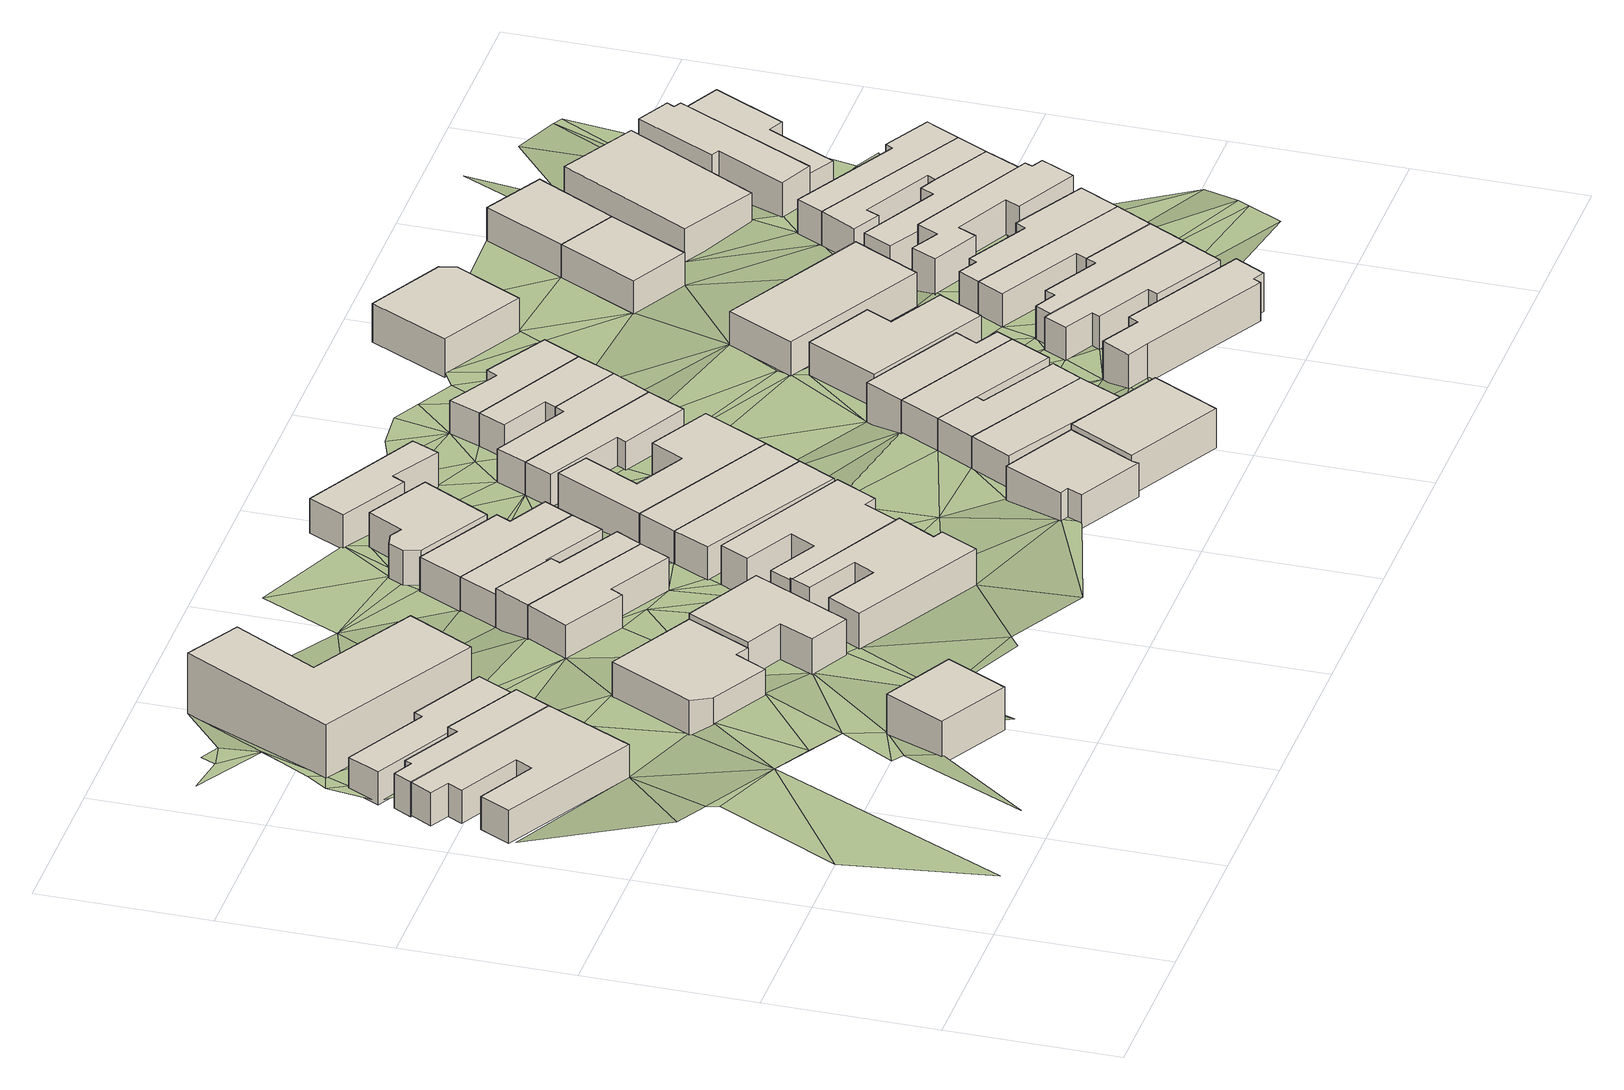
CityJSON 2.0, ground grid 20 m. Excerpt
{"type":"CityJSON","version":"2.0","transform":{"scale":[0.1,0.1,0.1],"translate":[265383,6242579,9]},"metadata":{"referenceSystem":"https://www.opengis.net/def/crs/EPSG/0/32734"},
"CityObjects":{
"building1":{"type":"Building","attributes":{"address":"30 Coleridge Road Salt River Cape Town","building":"house","building:levels":1,"building_height":4.1,"roof_height":16.08,"ground_height":11.98,"plus_code":"4FRW3F96+PQW"},"geometry":[{"type":"Solid","lod":"1","boundaries":[[[[0,1,2,3]],[[1,4,5,2]],[[4,6,7,5]],[[6,8,9,7]],[[8,10,11,9]],[[10,12,13,11]],[[12,14,15,13]],[[14,16,17,15]],[[16,18,19,17]],[[18,0,3,19]],[[3,2,5,7,9,11,13,15,17,19]],[[18,16,14,12,10,8,6,4,1,0]]]]}]},
"building2":{"type":"Building","attributes":{"address":"28 Salt River Cape Town","building":"house","building:levels":1,"building_height":4.1,"roof_height":16.08,"ground_height":11.98,"plus_code":"4FRW3F96+QQ8"},"geometry":[{"type":"Solid","lod":"1","boundaries":[[[[20,21,22,23]],[[21,24,25,22]],[[24,26,27,25]],[[26,28,29,27]],[[28,30,31,29]],[[30,32,2,31]],[[32,33,3,2]],[[33,20,23,3]],[[23,22,25,27,29,31,2,3]],[[33,32,30,28,26,24,21,20]]]]}]},
"building3":{"type":"Building","attributes":{"address":"26 Coleridge Road Salt River Cape Town","building":"house","building:levels":1,"building_height":4.1,"roof_height":15.37,"ground_height":11.27,"plus_code":"4FRW3F96+QQQ"},"geometry":[{"type":"Solid","lod":"1","boundaries":[[[[34,35,36,37]],[[35,38,39,36]],[[38,40,41,39]],[[40,42,43,41]],[[42,44,45,43]],[[44,46,47,45]],[[46,34,37,47]],[[37,36,39,41,43,45,47]],[[46,44,42,40,38,35,34]]]]}]},
"building4":{"type":"Building","attributes":{"address":"Pope Street Salt River Cape Town","building":"house","building:levels":1,"building_height":4.1,"roof_height":17.89,"ground_height":13.79,"plus_code":"4FRW3F96+JV2"},"geometry":[{"type":"Solid","lod":"1","boundaries":[[[[48,49,50,51]],[[49,52,53,50]],[[52,54,55,53]],[[54,48,51,55]],[[51,50,53,55]],[[54,52,49,48]]]]}]},
"building5":{"type":"Building","attributes":{"address":"Coleridge Road Salt River Cape Town","building":"apartments","building:levels":2,"building:flats":"8","building_height":6.9,"roof_height":18.17,"ground_height":11.27,"plus_code":"4FRW3F96+RQQ"},"geometry":[{"type":"Solid","lod":"1","boundaries":[[[[56,57,58,59]],[[57,60,61,58]],[[60,62,63,61]],[[62,64,65,63]],[[64,66,67,65]],[[66,56,59,67]],[[59,58,61,63,65,67]],[[66,64,62,60,57,56]]]]}]},
"building6":{"type":"Building","attributes":{"address":"5 Pope Street Salt River Cape Town","building":"house","building:levels":1,"building_height":4.1,"roof_height":16.08,"ground_height":11.98,"plus_code":"4FRW3F96+PV3"},"geometry":[{"type":"Solid","lod":"1","boundaries":[[[[68,69,70,71]],[[69,72,73,70]],[[72,74,75,73]],[[74,76,77,75]],[[76,78,79,77]],[[78,80,81,79]],[[80,68,71,81]],[[71,70,73,75,77,79,81]],[[80,78,76,74,72,69,68]]]]}]},
"building7":{"type":"Building","attributes":{"address":"5A Pope Street Salt River Cape Town","building":"house","building:levels":1,"building_height":4.1,"roof_height":16.75,"ground_height":12.65,"plus_code":"4FRW3F96+MWF"},"geometry":[{"type":"Solid","lod":"1","boundaries":[[[[68,80,82,83]],[[80,84,85,82]],[[84,86,87,85]],[[86,88,89,87]],[[88,90,91,89]],[[90,68,83,91]],[[83,82,85,87,89,91]],[[90,88,86,84,80,68]]]]}]},
"building8":{"type":"Building","attributes":{"address":"31 Coleridge Road Salt River Cape Town","building":"house","building:levels":1,"building_height":4.1,"roof_height":15.62,"ground_height":11.52,"plus_code":"4FRW3F96+QW3"},"geometry":[{"type":"Solid","lod":"1","boundaries":[[[[92,93,94,95]],[[93,96,97,94]],[[96,98,99,97]],[[98,100,101,99]],[[100,102,103,101]],[[102,92,95,103]],[[95,94,97,99,101,103]],[[102,100,98,96,93,92]]]]}]},
"building9":{"type":"Building","attributes":{"address":"40 Cecil Road Salt River Cape Town","building":"house","building:levels":1,"building_height":4.1,"roof_height":16.75,"ground_height":12.65,"plus_code":"4FRW3F96+JXV"},"geometry":[{"type":"Solid","lod":"1","boundaries":[[[[104,105,106,107]],[[105,108,109,106]],[[108,110,111,109]],[[110,112,113,111]],[[112,114,115,113]],[[114,116,117,115]],[[116,118,119,117]],[[118,120,121,119]],[[120,122,123,121]],[[122,124,125,123]],[[124,104,107,125]],[[107,106,109,111,113,115,117,119,121,123,125]],[[124,122,120,118,116,114,112,110,108,105,104]]]]}]},
"building10":{"type":"Building","attributes":{"address":"29 Coleridge Road Salt River Cape Town","building":"house","building:levels":1,"building_height":4.1,"roof_height":15.62,"ground_height":11.52,"plus_code":"4FRW3F96+QW9"},"geometry":[{"type":"Solid","lod":"1","boundaries":[[[[126,127,103,95]],[[127,128,129,103]],[[128,130,131,129]],[[130,132,133,131]],[[132,134,135,133]],[[134,126,95,135]],[[95,103,129,131,133,135]],[[134,132,130,128,127,126]]]]}]},
"building11":{"type":"Building","attributes":{"address":"27 Coleridge Road Salt River Cape Town","building":"house","building:levels":1,"building_height":4.1,"roof_height":14.83,"ground_height":10.73,"plus_code":"4FRW3F96+QWQ"},"geometry":[{"type":"Solid","lod":"1","boundaries":[[[[134,132,136,137]],[[132,138,139,136]],[[138,140,141,139]],[[140,142,143,141]],[[142,144,145,143]],[[144,134,137,145]],[[137,136,139,141,143,145]],[[144,142,140,138,132,134]]]]}]},
"building12":{"type":"Building","attributes":{"address":"38 Cecil Road Salt River Cape Town","building":"house","building:levels":1,"building_height":4.1,"roof_height":16.42,"ground_height":12.32,"plus_code":"4FRW3F97+M2J"},"geometry":[{"type":"Solid","lod":"1","boundaries":[[[[146,147,148,149]],[[147,150,151,148]],[[150,152,153,151]],[[152,154,155,153]],[[154,156,157,155]],[[156,158,159,157]],[[158,160,161,159]],[[160,162,163,161]],[[162,164,165,163]],[[164,146,149,165]],[[149,148,151,153,155,157,159,161,163,165]],[[164,162,160,158,156,154,152,150,147,146]]]]}]},
"building13":{"type":"Building","attributes":{"address":"25 Coleridge Road Salt River Cape Town","building":"house","building:levels":1,"building_height":4.1,"roof_height":14.83,"ground_height":10.73,"plus_code":"4FRW3F96+RX2"},"geometry":[{"type":"Solid","lod":"1","boundaries":[[[[166,167,143,145]],[[167,168,169,143]],[[168,170,171,169]],[[170,172,173,171]],[[172,174,175,173]],[[174,166,145,175]],[[145,143,169,171,173,175]],[[174,172,170,168,167,166]]]]}]},
"building14":{"type":"Building","attributes":{"address":"23 Coleridge Road Salt River Cape Town","building":"house","building:levels":1,"building_height":4.1,"roof_height":14.83,"ground_height":10.73,"plus_code":"4FRW3F96+RXC"},"geometry":[{"type":"Solid","lod":"1","boundaries":[[[[176,177,178,179]],[[177,180,181,178]],[[180,182,183,181]],[[182,184,185,183]],[[184,186,187,185]],[[186,188,189,187]],[[188,190,191,189]],[[190,176,179,191]],[[179,178,181,183,185,187,189,191]],[[190,188,186,184,182,180,177,176]]]]}]},
"building15":{"type":"Building","attributes":{"address":"36 Cecil Road Salt River Cape Town","building":"house","building:levels":1,"building_height":4.1,"roof_height":15.41,"ground_height":11.31,"plus_code":"4FRW3F97+P22"},"geometry":[{"type":"Solid","lod":"1","boundaries":[[[[192,193,194,195]],[[193,196,197,194]],[[196,198,199,197]],[[198,192,195,199]],[[195,194,197,199]],[[198,196,193,192]]]]}]},
"building16":{"type":"Building","attributes":{"address":"34 Cecil Road Salt River Cape Town","building":"house","building:levels":1,"building_height":4.1,"roof_height":15.41,"ground_height":11.31,"plus_code":"4FRW3F97+P2F"},"geometry":[{"type":"Solid","lod":"1","boundaries":[[[[192,200,201,195]],[[200,202,203,201]],[[202,193,194,203]],[[193,192,195,194]],[[195,201,203,194]],[[193,202,200,192]]]]}]},
"building17":{"type":"Building","attributes":{"address":"7 Pope Street Salt River Cape Town","building":"house","building:levels":1,"building_height":4.1,"roof_height":16.42,"ground_height":12.32,"plus_code":"4FRW3F97+J34"},"geometry":[{"type":"Solid","lod":"1","boundaries":[[[[204,205,206,207]],[[205,208,209,206]],[[208,210,211,209]],[[210,212,213,211]],[[212,214,215,213]],[[214,216,217,215]],[[216,204,207,217]],[[207,206,209,211,213,215,217]],[[216,214,212,210,208,205,204]]]]}]},
"building18":{"type":"Building","attributes":{"address":"21 Coleridge Road Salt River Cape Town","building":"house","building:levels":1,"building_height":4.1,"roof_height":14.64,"ground_height":10.54,"plus_code":"4FRW3F96+VX5"},"geometry":[{"type":"Solid","lod":"1","boundaries":[[[[218,219,220,221]],[[219,222,223,220]],[[222,224,225,223]],[[224,226,227,225]],[[226,228,229,227]],[[228,218,221,229]],[[221,220,223,225,227,229]],[[228,226,224,222,219,218]]]]}]},
"building19":{"type":"Building","attributes":{"address":"32 Cecil Road Salt River Cape Town","building":"house","building:levels":1,"building_height":4.1,"roof_height":15.41,"ground_height":11.31,"plus_code":"4FRW3F97+Q22"},"geometry":[{"type":"Solid","lod":"1","boundaries":[[[[230,231,232,201]],[[231,233,234,232]],[[233,235,236,234]],[[235,237,238,236]],[[237,239,240,238]],[[239,241,242,240]],[[241,243,203,242]],[[243,230,201,203]],[[201,232,234,236,238,240,242,203]],[[243,241,239,237,235,233,231,230]]]]}]},
"building20":{"type":"Building","attributes":{"address":"Pope Street Salt River Cape Town","building":"house","building:levels":1,"building_height":4.1,"roof_height":17.09,"ground_height":12.99,"plus_code":"4FRW3F97+H4F"},"geometry":[{"type":"Solid","lod":"1","boundaries":[[[[205,204,244,245]],[[204,246,247,244]],[[246,248,249,247]],[[248,205,245,249]],[[245,244,247,249]],[[248,246,204,205]]]]}]},
"building21":{"type":"Building","attributes":{"address":"30 Cecil Road Salt River Cape Town","building":"house","building:levels":1,"building_height":4.1,"roof_height":14.64,"ground_height":10.54,"plus_code":"4FRW3F97+Q3J"},"geometry":[{"type":"Solid","lod":"1","boundaries":[[[[250,251,252,253]],[[251,254,255,252]],[[254,256,257,255]],[[256,258,259,257]],[[258,260,261,259]],[[260,250,253,261]],[[253,252,255,257,259,261]],[[260,258,256,254,251,250]]]]}]},
"building22":{"type":"Building","attributes":{"address":"Cecil Road Salt River Cape Town","building":"house","building:levels":1,"building_height":4.1,"roof_height":16.25,"ground_height":12.15,"plus_code":"4FRW3F97+J46"},"geometry":[{"type":"Solid","lod":"1","boundaries":[[[[262,263,264,265]],[[263,266,267,264]],[[266,268,269,267]],[[268,262,265,269]],[[265,264,267,269]],[[268,266,263,262]]]]}]},
"building23":{"type":"Building","attributes":{"address":"28 Cecil Road Salt River Cape Town","building":"house","building:levels":1,"building_height":4.1,"roof_height":14.64,"ground_height":10.54,"plus_code":"4FRW3F97+Q3V"},"geometry":[{"type":"Solid","lod":"1","boundaries":[[[[270,271,272,273]],[[271,274,275,272]],[[274,250,253,275]],[[250,260,261,253]],[[260,276,277,261]],[[276,270,273,277]],[[273,272,275,253,261,277]],[[276,260,250,274,271,270]]]]}]},
"building24":{"type":"Building","attributes":{"address":"Cecil Road Salt River Cape Town","building":"house","building:levels":1,"building_height":4.1,"roof_height":16.25,"ground_height":12.15,"plus_code":"4FRW3F97+J4M"},"geometry":[{"type":"Solid","lod":"1","boundaries":[[[[262,268,269,265]],[[268,278,279,269]],[[278,280,281,279]],[[280,282,283,281]],[[282,284,285,283]],[[284,262,265,285]],[[265,269,279,281,283,285]],[[284,282,280,278,268,262]]]]}]},
"building25":{"type":"Building","attributes":{"address":"Cecil Road Salt River Cape Town","building":"house","building:levels":1,"building_height":4.1,"roof_height":16.25,"ground_height":12.15,"plus_code":"4FRW3F97+M44"},"geometry":[{"type":"Solid","lod":"1","boundaries":[[[[286,284,285,287]],[[284,282,283,285]],[[282,288,289,283]],[[288,290,291,289]],[[290,286,287,291]],[[287,285,283,289,291]],[[290,288,282,284,286]]]]}]},
"building26":{"type":"Building","attributes":{"address":"26 Cecil Road Salt River Cape Town","building":"house","building:levels":1,"building_height":4.1,"roof_height":14.64,"ground_height":10.54,"plus_code":"4FRW3F97+R38"},"geometry":[{"type":"Solid","lod":"1","boundaries":[[[[292,293,294,295]],[[293,296,297,294]],[[296,298,299,297]],[[298,270,273,299]],[[270,276,277,273]],[[276,292,295,277]],[[295,294,297,299,273,277]],[[276,270,298,296,293,292]]]]}]},
"building27":{"type":"Building","attributes":{"address":"Cecil Road Salt River Cape Town","building":"house","building:levels":1,"building_height":4.1,"roof_height":16.25,"ground_height":12.15,"plus_code":"4FRW3F97+M49"},"geometry":[{"type":"Solid","lod":"1","boundaries":[[[[300,301,291,287]],[[301,302,303,291]],[[302,304,305,303]],[[304,306,307,305]],[[306,308,309,307]],[[308,300,287,309]],[[287,291,303,305,307,309]],[[308,306,304,302,301,300]]]]}]},
"building28":{"type":"Building","attributes":{"address":"24 Cecil Road Salt River Cape Town","building":"house","building:levels":1,"building_height":4.1,"roof_height":14.64,"ground_height":10.54,"plus_code":"4FRW3F97+R3H"},"geometry":[{"type":"Solid","lod":"1","boundaries":[[[[292,310,311,295]],[[310,312,313,311]],[[312,314,315,313]],[[314,316,317,315]],[[316,293,294,317]],[[293,292,295,294]],[[295,311,313,315,317,294]],[[293,316,314,312,310,292]]]]}]},
"building29":{"type":"Building","attributes":{"address":"Cecil Road Salt River Cape Town","building":"house","building:levels":1,"building_height":4.1,"roof_height":15.38,"ground_height":11.28,"plus_code":"4FRW3F97+M5R"},"geometry":[{"type":"Solid","lod":"1","boundaries":[[[[318,319,320,321]],[[319,322,323,320]],[[322,324,325,323]],[[324,326,327,325]],[[326,328,329,327]],[[328,318,321,329]],[[321,320,323,325,327,329]],[[328,326,324,322,319,318]]]]}]},
"building30":{"type":"Building","attributes":{"address":"56 Fenton Road Salt River Cape Town","building":"house","building:levels":1,"building_height":4.1,"roof_height":17.05,"ground_height":12.95,"plus_code":"4FRW3F97+H6M"},"geometry":[{"type":"Solid","lod":"1","boundaries":[[[[330,331,332,333]],[[331,334,335,332]],[[334,336,337,335]],[[336,338,339,337]],[[338,340,341,339]],[[340,342,343,341]],[[342,344,345,343]],[[344,346,347,345]],[[346,330,333,347]],[[333,332,335,337,339,341,343,345,347]],[[346,344,342,340,338,336,334,331,330]]]]}]},
"building31":{"type":"Building","attributes":{"address":"54 Fenton Road Salt River Cape Town","building":"house","building:levels":1,"building_height":4.1,"roof_height":16.2,"ground_height":12.1,"plus_code":"4FRW3F97+J64"},"geometry":[{"type":"Solid","lod":"1","boundaries":[[[[348,349,350,351]],[[349,352,353,350]],[[352,354,355,353]],[[354,356,357,355]],[[356,358,359,357]],[[358,360,361,359]],[[360,362,363,361]],[[362,364,365,363]],[[364,348,351,365]],[[351,350,353,355,357,359,361,363,365]],[[364,362,360,358,356,354,352,349,348]]]]}]},
"building32":{"type":"Building","attributes":{"address":"34 Tennyson Street Salt River Cape Town","building":"house","building:levels":1,"building_height":4.1,"roof_height":14.58,"ground_height":10.48,"plus_code":"4FRW3F97+V45"},"geometry":[{"type":"Solid","lod":"1","boundaries":[[[[366,367,368,369]],[[367,370,371,368]],[[370,372,373,371]],[[372,374,375,373]],[[374,366,369,375]],[[369,368,371,373,375]],[[374,372,370,367,366]]]]}]},
"building33":{"type":"Building","attributes":{"address":"41 Cecil Road Salt River Cape Town","building":"house","building:levels":1,"building_height":4.1,"roof_height":15.38,"ground_height":11.28,"plus_code":"4FRW3F97+P5H"},"geometry":[{"type":"Solid","lod":"1","boundaries":[[[[376,377,378,379]],[[377,380,381,378]],[[380,382,383,381]],[[382,376,379,383]],[[379,378,381,383]],[[382,380,377,376]]]]}]},
"building34":{"type":"Building","attributes":{"address":"52 Fenton Road Salt River Cape Town","building":"house","building:levels":1,"building_height":4.1,"roof_height":16.2,"ground_height":12.1,"plus_code":"4FRW3F97+J69"},"geometry":[{"type":"Solid","lod":"1","boundaries":[[[[348,384,385,351]],[[384,386,387,385]],[[386,388,389,387]],[[388,390,391,389]],[[390,392,393,391]],[[392,394,395,393]],[[394,349,350,395]],[[349,348,351,350]],[[351,385,387,389,391,393,395,350]],[[349,394,392,390,388,386,384,348]]]]}]},
"building35":{"type":"Building","attributes":{"address":"50 Fenton Road Salt River Cape Town","building":"house","building:levels":1,"building_height":4.1,"roof_height":16.2,"ground_height":12.1,"plus_code":"4FRW3F97+J6X"},"geometry":[{"type":"Solid","lod":"1","boundaries":[[[[384,396,397,385]],[[396,398,399,397]],[[398,400,401,399]],[[400,402,403,401]],[[402,386,387,403]],[[386,384,385,387]],[[385,397,399,401,403,387]],[[386,402,400,398,396,384]]]]}]},
"building36":{"type":"Building","attributes":{"address":"48 Fenton Road Salt River Cape Town","building":"house","building:levels":1,"building_height":4.1,"roof_height":16.2,"ground_height":12.1,"plus_code":"4FRW3F97+M73"},"geometry":[{"type":"Solid","lod":"1","boundaries":[[[[396,404,405,397]],[[404,406,407,405]],[[406,408,409,407]],[[408,410,411,409]],[[410,412,413,411]],[[412,414,415,413]],[[414,398,399,415]],[[398,396,397,399]],[[397,405,407,409,411,413,415,399]],[[398,414,412,410,408,406,404,396]]]]}]},
"building37":{"type":"Building","attributes":{"address":"35 Cecil Road Salt River Cape Town","building":"house","building:levels":1,"building_height":4.1,"roof_height":14.51,"ground_height":10.41,"plus_code":"4FRW3F97+R63"},"geometry":[{"type":"Solid","lod":"1","boundaries":[[[[416,417,418,419]],[[417,420,421,418]],[[420,422,423,421]],[[422,416,419,423]],[[419,418,421,423]],[[422,420,417,416]]]]}]},
"building38":{"type":"Building","attributes":{"address":"46 Fenton Road Salt River Cape Town","building":"house","building:levels":1,"building_height":4.1,"roof_height":16.2,"ground_height":12.1,"plus_code":"4FRW3F97+M8C"},"geometry":[{"type":"Solid","lod":"1","boundaries":[[[[424,425,426,427]],[[425,428,429,426]],[[428,430,431,429]],[[430,432,433,431]],[[432,434,435,433]],[[434,436,437,435]],[[436,438,439,437]],[[438,440,441,439]],[[440,442,443,441]],[[442,444,445,443]],[[444,446,447,445]],[[446,424,427,447]],[[427,426,429,431,433,435,437,439,441,443,445,447]],[[446,444,442,440,438,436,434,432,430,428,425,424]]]]}]},
"building39":{"type":"Building","attributes":{"address":"33 Cecil Road Salt River Cape Town","building":"house","building:levels":1,"building_height":4.1,"roof_height":14.51,"ground_height":10.41,"plus_code":"4FRW3F97+R6Q"},"geometry":[{"type":"Solid","lod":"1","boundaries":[[[[416,422,423,419]],[[422,448,449,423]],[[448,450,451,449]],[[450,416,419,451]],[[419,423,449,451]],[[450,448,422,416]]]]}]},
"building40":{"type":"Building","attributes":{"address":"44 Fenton Road Salt River Cape Town","building":"house","building:levels":1,"building_height":4.1,"roof_height":15.29,"ground_height":11.19,"plus_code":"4FRW3F97+M7X"},"geometry":[{"type":"Solid","lod":"1","boundaries":[[[[452,453,454,455]],[[453,456,457,454]],[[456,458,459,457]],[[458,460,461,459]],[[460,462,463,461]],[[462,464,465,463]],[[464,466,467,465]],[[466,452,455,467]],[[455,454,457,459,461,463,465,467]],[[466,464,462,460,458,456,453,452]]]]}]},
"building41":{"type":"Building","attributes":{"address":"42 Fenton Road Salt River Cape Town","building":"house","building:levels":1,"building_height":4.1,"roof_height":15.29,"ground_height":11.19,"plus_code":"4FRW3F97+P86"},"geometry":[{"type":"Solid","lod":"1","boundaries":[[[[468,469,470,471]],[[469,472,473,470]],[[472,474,475,473]],[[474,476,477,475]],[[476,478,479,477]],[[478,453,454,479]],[[453,452,455,454]],[[452,468,471,455]],[[471,470,473,475,477,479,454,455]],[[452,453,478,476,474,472,469,468]]]]}]},
"building42":{"type":"Building","attributes":{"address":"40 Tennyson Street Salt River Cape Town","building":"house","building:levels":1,"building_height":4.1,"roof_height":14.51,"ground_height":10.41,"plus_code":"4FRW3F97+R74"},"geometry":[{"type":"Solid","lod":"1","boundaries":[[[[480,481,482,483]],[[481,484,485,482]],[[484,486,487,485]],[[486,480,483,487]],[[483,482,485,487]],[[486,484,481,480]]]]}]},
"building43":{"type":"Building","attributes":{"address":"40 Fenton Road Salt River Cape Town","building":"house","building:levels":1,"building_height":4.1,"roof_height":15.29,"ground_height":11.19,"plus_code":"4FRW3F97+P8C"},"geometry":[{"type":"Solid","lod":"1","boundaries":[[[[469,468,471,470]],[[468,488,489,471]],[[488,490,491,489]],[[490,492,493,491]],[[492,494,495,493]],[[494,469,470,495]],[[470,471,489,491,493,495]],[[494,492,490,488,468,469]]]]}]},
"building44":{"type":"Building","attributes":{"address":"42 Tennyson Street Salt River Cape Town","building":"house","building:levels":1,"building_height":4.1,"roof_height":15.29,"ground_height":11.19,"plus_code":"4FRW3F97+Q8C"},"geometry":[{"type":"Solid","lod":"1","boundaries":[[[[496,497,498,499]],[[497,500,501,498]],[[500,502,503,501]],[[502,504,505,503]],[[504,506,507,505]],[[506,508,509,507]],[[508,510,511,509]],[[510,496,499,511]],[[499,498,501,503,505,507,509,511]],[[510,508,506,504,502,500,497,496]]]]}]},
"building45":{"type":"Building","attributes":{"address":"44 Tennyson Street Salt River Cape Town","building":"house","building:levels":1,"building_height":4.1,"roof_height":14.37,"ground_height":10.27,"plus_code":"4FRW3F97+Q8Q"},"geometry":[{"type":"Solid","lod":"1","boundaries":[[[[496,510,512,513]],[[510,514,515,512]],[[514,516,517,515]],[[516,518,519,517]],[[518,520,521,519]],[[520,496,513,521]],[[513,512,515,517,519,521]],[[520,518,516,514,510,496]]]]}]},
"terrain1":{"type":"TINRelief","geometry":[{"type":"CompositeSurface","lod":"1","boundaries":[[[522,523,524]],[[523,525,524]],[[18,526,527]],[[18,527,528]],[[529,530,531]],[[528,525,523]],[[30,28,26]],[[18,528,523]],[[532,533,534]],[[535,536,537]],[[538,535,26]],[[537,536,539]],[[537,539,540]],[[26,541,538]],[[38,539,536]],[[542,540,539]],[[543,18,523]],[[544,542,545]],[[546,547,523]],[[548,534,549]],[[534,533,549]],[[523,547,550]],[[38,536,40]],[[549,546,548]],[[551,545,552]],[[552,545,542]],[[543,523,550]],[[18,553,0]],[[543,553,18]],[[539,56,542]],[[554,547,546]],[[555,539,38]],[[550,547,554]],[[542,56,552]],[[0,553,556]],[[48,557,558]],[[559,546,549]],[[553,543,560]],[[561,549,48]],[[561,48,558]],[[560,556,553]],[[38,562,555]],[[546,559,554]],[[561,559,549]],[[93,562,556]],[[563,564,565]],[[566,554,567]],[[93,556,560]],[[568,565,564]],[[554,559,567]],[[93,555,562]],[[559,561,569]],[[567,559,570]],[[569,561,571]],[[572,561,573]],[[572,571,561]],[[560,68,93]],[[555,92,568]],[[93,92,555]],[[565,574,563]],[[565,568,574]],[[569,571,575]],[[68,96,93]],[[568,92,134]],[[575,90,569]],[[572,120,571]],[[144,574,568]],[[96,68,576]],[[577,90,575]],[[134,144,568]],[[575,578,577]],[[576,68,90]],[[579,90,577]],[[572,580,120]],[[576,98,96]],[[578,581,577]],[[582,583,579]],[[579,583,90]],[[90,583,156]],[[576,90,156]],[[98,576,100]],[[584,574,144]],[[576,156,100]],[[156,583,585]],[[586,574,584]],[[574,587,588]],[[154,100,156]],[[589,590,591]],[[586,587,574]],[[592,156,585]],[[593,100,154]],[[594,589,591]],[[120,580,595]],[[586,584,596]],[[100,593,597]],[[100,597,102]],[[124,122,104]],[[589,594,598]],[[122,120,595]],[[102,597,594]],[[584,599,596]],[[588,587,600]],[[595,580,601]],[[602,593,154]],[[597,603,594]],[[604,600,587]],[[594,603,598]],[[104,122,605]],[[599,606,596]],[[604,607,608]],[[609,610,104]],[[603,611,598]],[[595,605,122]],[[600,604,608]],[[609,104,605]],[[168,599,612]],[[593,602,613]],[[595,601,614]],[[611,603,241]],[[608,615,600]],[[605,613,609]],[[168,611,241]],[[602,609,613]],[[605,595,616]],[[250,606,599]],[[250,599,168]],[[615,608,177]],[[177,606,250]],[[241,251,168]],[[251,250,168]],[[177,617,615]],[[605,616,618]],[[284,613,605]],[[251,241,619]],[[617,177,620]],[[616,621,618]],[[622,623,624]],[[619,623,622]],[[621,616,205]],[[274,177,250]],[[618,284,605]],[[177,274,620]],[[625,251,619]],[[613,286,192]],[[626,619,622]],[[619,626,625]],[[286,613,284]],[[200,192,286]],[[627,621,205]],[[274,628,620]],[[620,628,629]],[[622,630,626]],[[274,296,628]],[[296,274,271]],[[622,631,630]],[[200,308,631]],[[629,628,316]],[[629,316,632]],[[296,293,628]],[[200,286,308]],[[633,627,205]],[[270,296,271]],[[293,316,628]],[[632,316,634]],[[270,298,296]],[[282,280,278]],[[635,627,633]],[[634,316,636]],[[637,635,633]],[[268,627,638]],[[638,627,635]],[[630,631,639]],[[631,308,639]],[[288,282,278]],[[316,640,636]],[[630,641,642]],[[316,314,312]],[[316,312,640]],[[342,278,268]],[[635,643,644]],[[268,638,342]],[[635,644,638]],[[308,319,318]],[[308,645,319]],[[278,342,288]],[[630,639,641]],[[308,318,639]],[[640,312,646]],[[276,642,647]],[[288,342,648]],[[288,648,290]],[[312,310,646]],[[641,647,642]],[[645,649,319]],[[650,651,645]],[[338,342,340]],[[647,292,276]],[[342,652,648]],[[338,652,342]],[[290,653,651]],[[290,648,653]],[[654,646,310]],[[645,651,649]],[[328,639,318]],[[647,641,639]],[[648,652,356]],[[655,310,292]],[[651,653,656]],[[649,651,656]],[[654,310,655]],[[653,657,656]],[[338,360,652]],[[360,338,362]],[[400,649,656]],[[658,292,647]],[[326,659,328]],[[328,380,639]],[[658,655,292]],[[654,655,660]],[[656,392,390]],[[656,390,400]],[[661,362,338]],[[649,400,398]],[[649,398,659]],[[659,380,328]],[[398,414,659]],[[658,660,655]],[[402,400,390]],[[659,414,380]],[[362,661,662]],[[386,390,388]],[[647,420,658]],[[390,386,402]],[[663,380,414]],[[414,412,410]],[[414,410,663]],[[416,660,658]],[[420,647,382]],[[380,663,430]],[[664,660,416]],[[410,665,663]],[[430,666,380]],[[382,380,666]],[[410,408,665]],[[430,425,666]],[[425,430,428]],[[348,662,667]],[[382,666,668]],[[408,406,665]],[[665,406,669]],[[382,668,670]],[[671,420,382]],[[450,664,416]],[[382,670,671]],[[420,671,484]],[[670,668,672]],[[406,673,669]],[[420,484,422]],[[674,384,348]],[[673,406,675]],[[676,672,668]],[[406,404,675]],[[674,348,667]],[[484,671,677]],[[384,678,396]],[[679,672,680]],[[681,422,484]],[[484,677,682]],[[678,384,674]],[[680,672,676]],[[675,404,683]],[[404,396,684]],[[679,680,685]],[[686,682,677]],[[684,396,678]],[[681,484,481]],[[448,422,681]],[[686,677,687]],[[685,680,688]],[[684,683,404]],[[689,682,686]],[[690,691,692]],[[492,687,677]],[[481,448,681]],[[452,690,692]],[[682,689,693]],[[694,687,492]],[[682,693,480]],[[448,481,695]],[[492,490,694]],[[490,696,694]],[[696,697,694]],[[698,696,490]],[[480,693,502]],[[694,697,699]],[[700,481,480]],[[701,699,697]],[[480,502,702]],[[500,497,496]],[[702,700,480]],[[703,502,500]],[[702,502,703]]]}]}
},
"vertices":[
[216,551,30],[28,649,30],[28,649,71],[216,551,71],[13,623,30],[13,623,71],[36,610,30],[36,610,71],[27,593,30],[27,593,71],[101,554,30],[101,554,71],[91,534,30],[91,534,71],[21,570,30],[21,570,71],[2,534,30],[2,534,71],[164,448,30],[164,448,71],
[238,593,28],[145,642,28],[145,642,71],[238,593,71],[139,630,28],[139,630,71],[68,667,28],[68,667,71],[64,659,28],[64,659,71],[40,671,28],[40,671,71],[28,649,28],[216,551,28],
[238,593,23],[263,641,23],[263,641,64],[238,593,64],[174,687,23],[174,687,64],[169,677,23],[169,677,64],[69,729,23],[69,729,64],[49,691,23],[49,691,64],[145,642,23],[145,642,64],
[394,162,36],[309,206,36],[309,206,89],[394,162,89],[271,135,36],[271,135,89],[356,90,36],[356,90,89],
[180,938,17],[81,758,17],[81,758,92],[180,938,92],[274,653,17],[274,653,92],[317,732,17],[317,732,92],[189,802,17],[189,802,92],[245,902,17],[245,902,92],
[424,456,25],[319,511,25],[319,511,71],[424,456,71],[267,411,25],[267,411,71],[278,388,25],[278,388,71],[349,351,25],[349,351,71],[369,389,25],[369,389,71],[385,380,25],[385,380,71],
[385,380,78],[424,456,78],[430,358,25],[430,358,78],[410,317,25],[410,317,78],[458,293,25],[458,293,78],[517,409,25],[517,409,78],
[412,630,25],[383,580,25],[383,580,66],[412,630,66],[459,540,25],[459,540,66],[467,554,25],[467,554,66],[545,513,25],[545,513,66],[563,549,25],[563,549,66],
[669,295,33],[522,370,33],[522,370,78],[669,295,78],[522,373,33],[522,373,78],[509,348,33],[509,348,78],[570,316,33],[570,316,78],[557,291,33],[557,291,78],[495,323,33],[495,323,78],[473,283,33],[473,283,78],[632,200,33],[632,200,78],[655,244,33],[655,244,78],[643,250,33],[643,250,78],
[412,630,17],[563,549,17],[580,580,17],[580,580,66],[503,621,17],[503,621,66],[509,632,17],[509,632,66],[435,672,17],[435,672,66],
[509,632,58],[435,672,58],[517,640,17],[517,640,58],[592,600,17],[592,600,58],[611,638,17],[611,638,58],[459,718,17],[459,718,58],
[669,295,25],[692,339,25],[692,339,74],[669,295,74],[706,332,25],[706,332,74],[732,381,25],[732,381,74],[571,463,25],[571,463,74],[553,429,25],[553,429,74],[613,398,25],[613,398,74],[597,368,25],[597,368,74],[537,399,25],[537,399,74],[522,370,25],[522,370,74],
[459,718,15],[611,638,15],[629,673,15],[629,673,58],[581,698,15],[581,698,58],[590,715,15],[590,715,58],[486,770,15],[486,770,58],
[587,725,15],[632,806,15],[632,806,58],[587,725,58],[557,846,15],[557,846,58],[533,804,15],[533,804,58],[519,812,15],[519,812,58],[503,809,15],[503,809,58],[493,791,15],[493,791,58],[499,772,15],[499,772,58],
[772,434,23],[601,523,23],[601,523,64],[772,434,64],[579,480,23],[579,480,64],[748,389,23],[748,389,64],
[796,478,23],[796,478,64],[624,568,23],[624,568,64],
[853,92,32],[896,171,32],[896,171,74],[853,92,74],[807,217,32],[807,217,74],[771,147,32],[771,147,74],[781,142,32],[781,142,74],[773,124,32],[773,124,74],[851,84,32],[851,84,74],
[570,915,13],[548,872,13],[548,872,56],[570,915,56],[629,828,13],[629,828,56],[637,843,13],[637,843,56],[696,810,13],[696,810,56],[711,842,13],[711,842,56],
[796,478,15],[837,556,15],[837,556,64],[764,594,15],[764,594,64],[743,555,15],[743,555,64],[681,587,15],[681,587,64],[716,653,15],[716,653,64],[679,673,15],[679,673,64],[624,568,15],
[853,92,81],[896,171,81],[968,32,32],[968,32,81],[1010,111,32],[1010,111,81],
[703,716,15],[686,683,15],[686,683,56],[703,716,56],[777,636,15],[777,636,56],[771,625,15],[771,625,56],[851,584,15],[851,584,56],[874,629,15],[874,629,56],
[857,269,32],[830,221,32],[830,221,72],[857,269,72],[976,139,32],[976,139,72],[1002,191,32],[1002,191,72],
[818,716,15],[812,705,15],[812,705,56],[818,716,56],[720,752,15],[720,752,56],[900,675,15],[900,675,56],
[1022,227,32],[1022,227,72],[930,277,32],[930,277,72],[935,286,32],[935,286,72],[882,314,32],[882,314,72],
[907,361,32],[907,361,72],[1032,234,32],[1032,234,72],[1057,282,32],[1057,282,72],
[922,720,15],[784,790,15],[784,790,56],[922,720,56],[768,758,15],[768,758,56],[825,729,15],[825,729,56],
[907,361,23],[1057,282,23],[1067,301,23],[1067,301,72],[1039,316,23],[1039,316,72],[1053,342,23],[1053,342,72],[931,406,23],[931,406,72],
[945,764,15],[945,764,56],[869,806,15],[869,806,56],[862,793,15],[862,793,56],[800,827,15],[800,827,56],
[1005,490,23],[961,406,23],[961,406,64],[1005,490,64],[1106,330,23],[1106,330,64],[1134,383,23],[1134,383,64],[1068,418,23],[1068,418,64],[1084,449,23],[1084,449,64],
[1226,57,32],[1231,66,32],[1231,66,80],[1226,57,80],[1245,59,32],[1245,59,80],[1265,95,32],[1265,95,80],[1121,172,32],[1121,172,80],[1114,160,32],[1114,160,80],[1067,185,32],[1067,185,80],[1048,151,32],[1048,151,80],[1074,138,32],[1074,138,80],
[1296,161,31],[1117,257,31],[1117,257,72],[1296,161,72],[1109,261,31],[1109,261,72],[1095,234,31],[1095,234,72],[1131,215,31],[1131,215,72],[1126,206,31],[1126,206,72],[1192,171,31],[1192,171,72],[1186,159,31],[1186,159,72],[1270,114,31],[1270,114,72],
[1055,912,8],[965,959,8],[965,959,56],[1055,912,56],[917,866,8],[917,866,56],[1018,813,8],[1018,813,56],[1060,893,8],[1060,893,56],
[1041,588,22],[999,509,22],[999,509,64],[1041,588,64],[1170,419,22],[1170,419,64],[1212,498,22],[1212,498,64],
[1320,205,31],[1320,205,72],[1234,251,31],[1234,251,72],[1228,239,31],[1228,239,72],[1160,275,31],[1160,275,72],[1154,263,31],[1154,263,72],[1128,276,31],[1128,276,72],
[1344,248,31],[1344,248,72],[1158,348,31],[1158,348,72],[1141,317,31],[1141,317,72],[1241,264,31],[1241,264,72],
[1369,295,31],[1369,295,72],[1282,342,31],[1282,342,72],[1275,330,31],[1275,330,72],[1200,370,31],[1200,370,72],[1195,361,31],[1195,361,72],[1172,373,31],[1172,373,72],
[1135,800,14],[1086,706,14],[1086,706,55],[1135,800,55],[1155,670,14],[1155,670,55],[1204,764,14],[1204,764,55],
[1401,366,22],[1251,441,22],[1251,441,72],[1401,366,72],[1238,416,22],[1238,416,72],[1204,434,22],[1204,434,72],[1189,404,22],[1189,404,72],[1246,376,22],[1246,376,72],[1257,398,22],[1257,398,72],[1324,365,22],[1324,365,72],[1315,348,22],[1315,348,72],[1391,310,22],[1391,310,72],[1411,350,22],[1411,350,72],[1397,357,22],[1397,357,72],
[1255,858,14],[1255,858,55],[1185,896,14],[1185,896,55],
[1426,416,21],[1357,452,21],[1357,452,63],[1426,416,63],[1336,462,21],[1336,462,63],[1328,446,21],[1328,446,63],[1233,495,21],[1233,495,63],[1215,461,21],[1215,461,63],[1251,441,21],[1251,441,63],[1401,366,21],[1401,366,63],
[1445,452,21],[1262,550,21],[1262,550,63],[1445,452,63],[1238,507,21],[1238,507,63],[1271,490,21],[1271,490,63],[1278,505,21],[1278,505,63],[1362,462,21],[1362,462,63],
[1376,792,14],[1287,840,14],[1287,840,55],[1376,792,55],[1201,683,14],[1201,683,55],[1290,635,14],[1290,635,55],
[1466,492,21],[1466,492,63],[1410,522,21],[1410,522,63],[1405,513,21],[1405,513,63],[1278,581,21],[1278,581,63],
[1431,753,13],[1422,758,13],[1422,758,63],[1431,753,63],[1427,767,13],[1427,767,63],[1388,787,13],[1388,787,63],[1339,693,13],[1339,693,63],[1349,688,13],[1349,688,63],[1306,606,13],[1306,606,63],[1346,587,13],[1346,587,63],
[1346,587,54],[1431,753,54],[1377,570,13],[1377,570,54],[1419,652,13],[1419,652,54],[1437,643,13],[1437,643,54],[1481,728,13],[1481,728,54],
[49,7,51],[206,300,41],[34,184,44],[113,333,44],[0,525,34],[70,369,44],[109,348,44],[101,554,34],[21,570,34],[91,534,34],[186,23,48],[271,135,48],[269,176,41],[49,691,28],[69,729,28],[58,751,28],[145,642,30],[81,758,28],[76,776,28],[139,630,30],[110,836,28],[267,411,30],[25,884,28],[73,877,28],[294,250,41],[251,275,41],[255,185,41],[309,206,41],[278,388,41],[82,895,28],[105,883,28],[251,525,30],[349,351,41],[274,653,30],[238,593,30],[356,90,48],[361,80,48],[410,317,36],[319,511,30],[411,172,36],[263,641,30],[245,902,23],[189,802,23],[251,785,23],[369,389,41],[385,380,36],[317,732,23],[458,293,36],[430,358,36],[473,283,36],[525,131,44],[509,119,44],[378,830,17],[495,323,36],[502,525,25],[509,348,36],[557,291,36],[522,373,36],[622,80,44],[570,316,36],[522,370,36],[537,399,36],[486,770,17],[597,368,36],[493,791,17],[503,809,17],[431,927,13],[517,640,25],[509,632,25],[503,621,25],[613,398,36],[579,480,25],[580,580,25],[771,147,41],[499,772,17],[601,523,25],[592,600,25],[590,715,17],[548,872,17],[773,124,41],[732,381,33],[624,568,25],[519,812,17],[752,275,33],[587,725,17],[533,804,17],[557,846,17],[706,332,33],[692,339,33],[611,638,25],[581,698,17],[748,389,33],[781,142,41],[629,828,15],[807,217,33],[637,843,15],[857,269,33],[716,653,23],[696,810,15],[830,221,33],[764,594,23],[681,587,23],[743,555,23],[777,636,23],[771,625,23],[976,139,40],[752,785,15],[711,842,15],[851,584,23],[837,556,23],[726,873,15],[1010,111,40],[766,888,15],[1033,118,40],[814,892,15],[1023,100,40],[1048,151,40],[999,509,23],[847,875,15],[1003,525,23],[874,629,23],[1057,106,40],[1074,138,40],[1053,342,32],[893,851,15],[1041,588,23],[1095,234,32],[1106,330,32],[1039,316,32],[1067,301,32],[1126,206,32],[1109,261,32],[917,866,15],[1003,785,15],[1128,276,32],[1117,257,32],[1086,706,15],[1134,383,31],[1018,813,15],[1265,95,39],[1270,114,39],[1189,404,31],[1060,893,15],[1246,376,31],[1215,461,22],[1416,89,37],[1233,495,22],[1257,398,31],[1238,507,22],[1262,550,22],[1271,490,22],[1324,365,31],[1437,130,37],[1315,348,31],[1328,446,22],[1278,581,22],[1445,144,37],[1278,505,22],[1336,462,22],[1254,785,14],[1290,635,22],[1391,310,28],[1470,189,28],[1362,462,22],[1306,606,22],[1346,587,22],[1357,452,22],[1349,688,14],[1401,366,28],[1397,357,28],[1411,350,28],[1339,693,14],[1377,570,22],[1312,958,8],[1425,558,21],[1439,627,21],[1457,543,21],[1419,652,21],[1385,918,8],[1437,643,21],[1432,893,13],[1443,887,13]
]}
